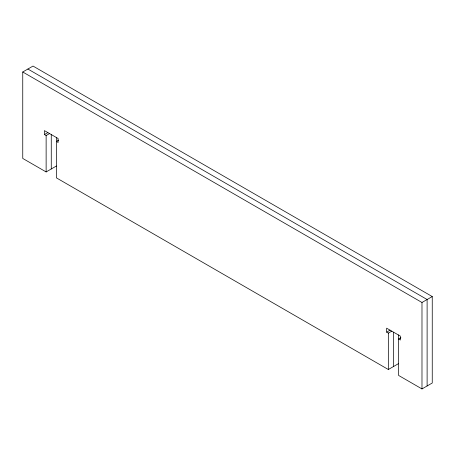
<?xml version="1.0" encoding="UTF-8"?>
<svg xmlns="http://www.w3.org/2000/svg" width="455" height="455" viewBox="0 0 455 455"><rect width="100%" height="100%" fill="white"/><g stroke="black" fill="none" stroke-linecap="round" stroke-linejoin="round"><path stroke-width="0.68" d="M56.397 166.012L46.131 171.939L22.75 158.437L22.75 71.992L33.016 66.066L432.25 296.563L432.25 383.008L421.984 388.934L398.603 375.432L398.603 334.886M58.684 140.157L56.397 141.471L58.109 142.46L58.109 138.508L44.425 130.608L44.425 134.561L47.843 132.581M44.425 134.561L46.131 135.544L49.555 133.571M22.75 71.992L421.984 302.49L432.25 296.563M400.883 337.724L398.603 339.043L400.309 340.027L400.309 336.074L386.625 328.174L386.625 332.127L390.043 330.148M386.625 332.127L388.337 333.111L391.755 331.138M56.397 137.319L56.397 177.865L388.337 369.505L398.603 363.579M27.886 69.029L427.114 299.526L427.114 385.971M421.984 302.49L421.984 388.934M393.467 332.252L393.467 366.542M388.337 333.111L388.337 369.505M51.267 134.68L51.267 168.976M46.131 135.544L46.131 171.939"/></g></svg>
